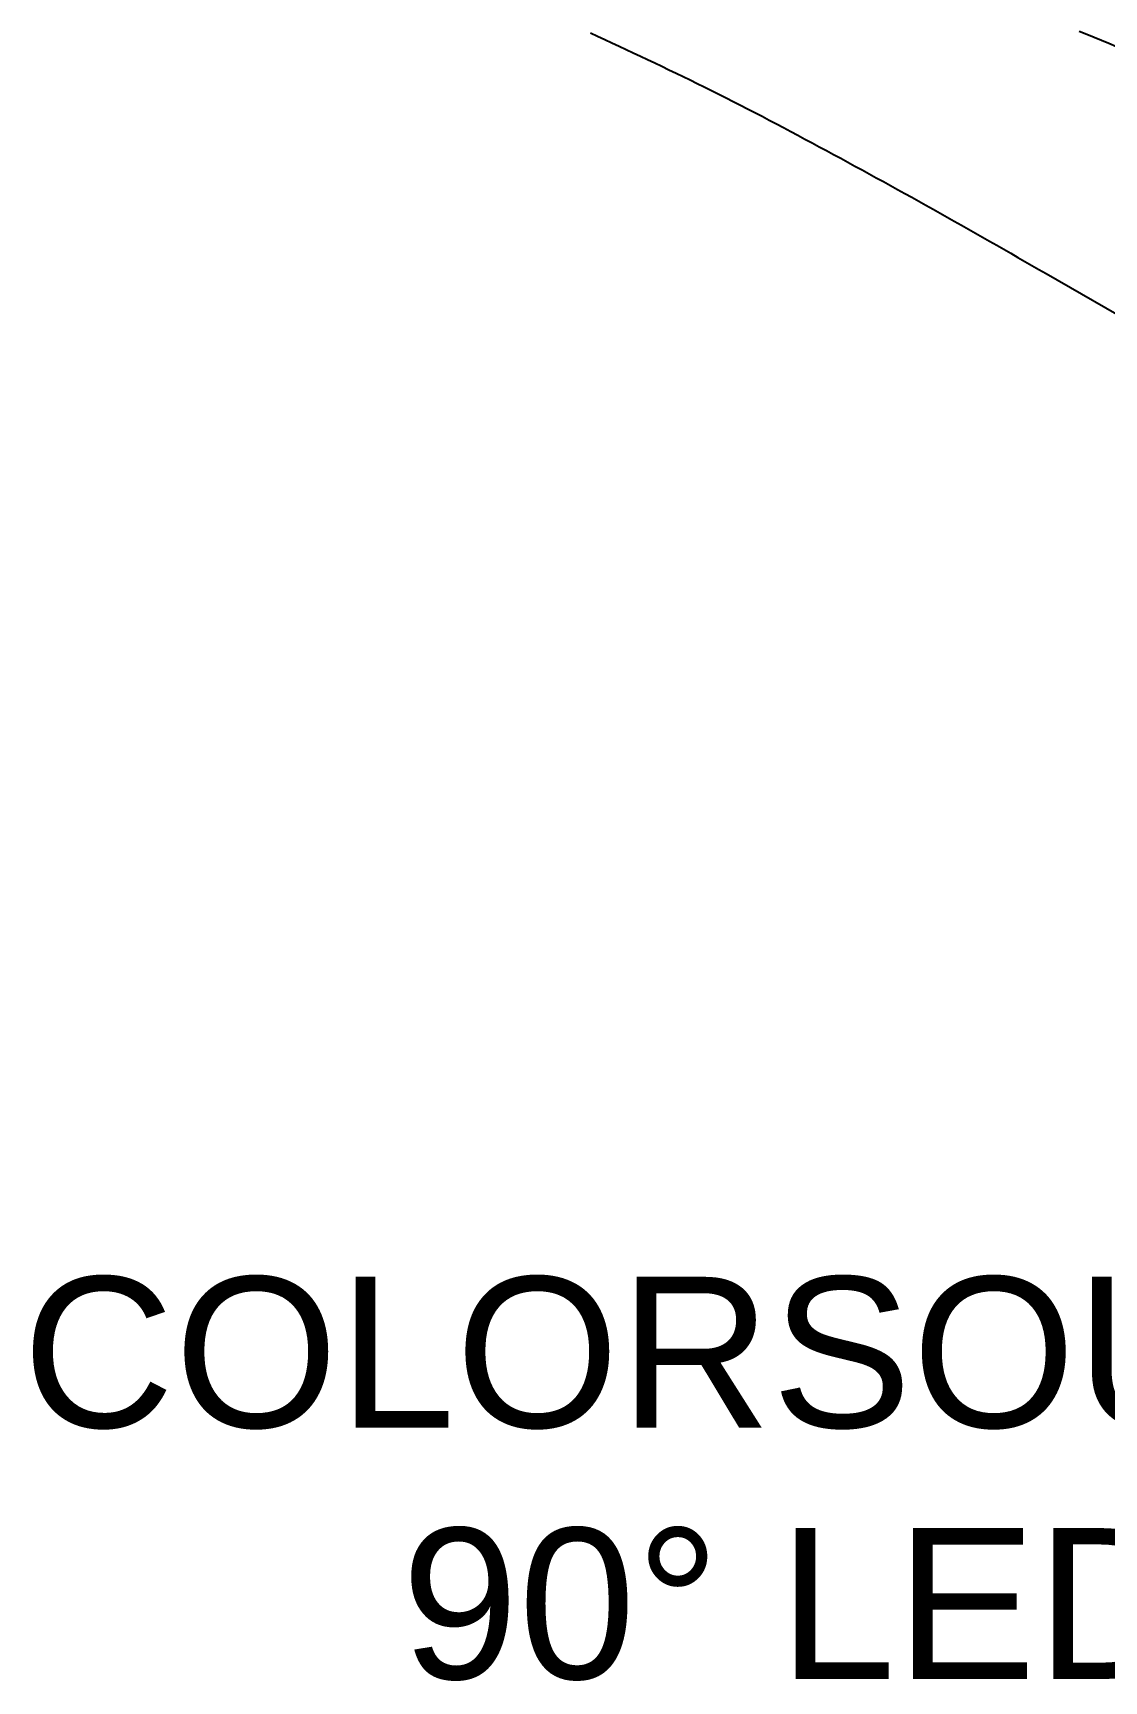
# Model space of a CAD drawing. Extents: x 5 to 346, y -5 to 215.
# Drawn here: x 307.1 to 313.32, y 159.5 to 169.06 of the extents above; entities that cross this region are included whole.
import ezdxf

# ---------------------------------------------------------------- set-up
doc = ezdxf.new("R2010")
doc.units = 0
doc.header["$LTSCALE"] = 0.5
doc.header["$MEASUREMENT"] = 0
doc.layers.add('OBJECT', color=7, linetype='CONTINUOUS')
doc.layers.add('RISER', color=7, linetype='CONTINUOUS')
doc.styles.add('ARIAL', font='arial.ttf')

# ---------------------------------------------------------------- blocks, each defined once
blk = doc.blocks.new('ColorSource spot VXT-90')
at = {"layer": 'RISER'}
blk.add_line((-1.0172, -24.299), (2.3897, -26.266), dxfattribs=at)
for points, knots in [([(-3.6602, -22.9031), (-3.4392, -23.0056), (-2.9908, -23.2134), (-2.3315, -23.5615), (-1.6712, -23.9238), (-1.2353, -24.1739), (-1.0172, -24.299)], [0, 0, 0, 0, 0.244379, 0.495795, 0.747748, 1, 1, 1, 1]), ([(-0.8246, -22.8919), (-0.5934, -22.9841), (-0.3667, -23.0858), (-0.0323, -23.2504), (0.0782, -23.3072), (0.2973, -23.4248), (0.4057, -23.4858), (0.5134, -23.548)], [0, 0, 0, 0, 0.5, 0.5, 0.75, 0.75, 1, 1, 1, 1])]:
    blk.add_open_spline(points, degree=3, knots=knots, dxfattribs=at)
at = {"layer": 'RISER', "color": 1, "insert": (1.0227, -30.1219), "char_height": 0.875, "width": 20.158636, "attachment_point": 2, "style": 'ARIAL'}
blk.add_mtext('COLORSOURCE SPOT VXT\\P90%%D LED LUMINAIRE', dxfattribs=at)

msp = doc.modelspace()

# ---------------------------------------------------------------- block references
at = {"layer": 'OBJECT'}
msp.add_blockref('ColorSource spot VXT-90', (313.9966, 191.9665), dxfattribs=at)

doc.saveas('drawing.dxf')
